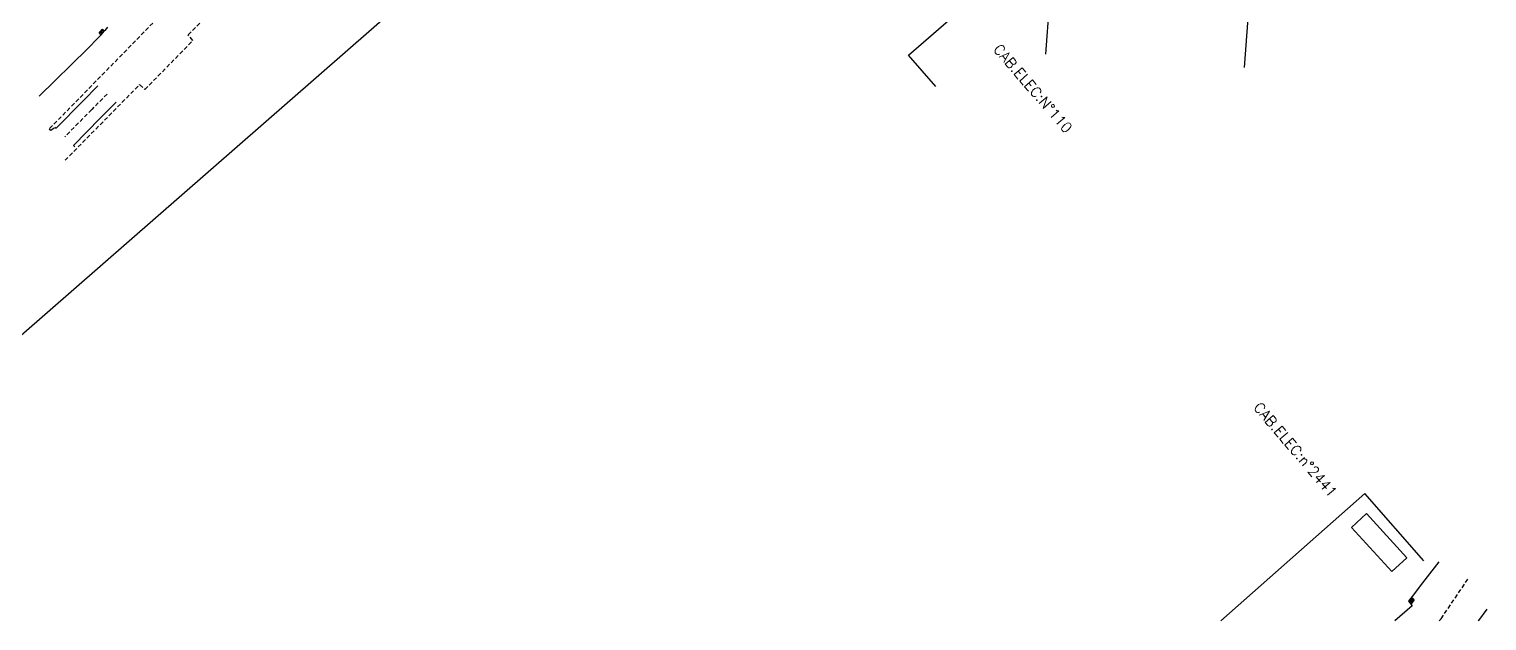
# Model space of a CAD drawing. Header units: millimetres. Extents: x 156012 to 156982, y 123000 to 124000.
# Drawn here: x 156265.2 to 156440.4, y 123000 to 123071.1 of the extents above; entities that cross this region are included whole.
import ezdxf
from ezdxf.enums import TextEntityAlignment as Align

# ---------------------------------------------------------------- set-up
doc = ezdxf.new("R2010")
doc.units = ezdxf.units.MM
doc.linetypes.add('DASHED', pattern=[0.75, 0.5, -0.25])
doc.layers.get('0').update_dxf_attribs({"linetype": 'CONTINUOUS'})
for name, color, linetype in [('W0001', 6, 'DASHED'), ('W0006', 2, 'CONTINUOUS'), ('W0008', 7, 'CONTINUOUS'), ('W0100', 7, 'CONTINUOUS'), ('W0104', 1, 'CONTINUOUS'), ('W0112', 1, 'DASHED'), ('W0400', 7, 'CONTINUOUS'), ('W0431', 7, 'CONTINUOUS'), ('W0991', 7, 'CONTINUOUS')]:
    doc.layers.add(name, color=color, linetype=linetype)
doc.styles.get("Standard").update_dxf_attribs({"font": 'romans.shx', "width": 0.85})

# ---------------------------------------------------------------- blocks, each defined once
blk = doc.blocks.new('T400')
for p, q in [((-0.15, 0.3), (0.15, 0.3)), ((-0.15, -0.25), (-0.15, 0.3)), ((-0.15, 0.15), (0.15, 0.15)), ((-0.15, 0), (0.15, 0)), ((0.15, 0.3), (0.15, -0.25)), ((-0.15, -0.15), (0.15, -0.15)), ((-0.15, -0.25), (-0.15, -0.3)), ((-0.15, -0.3), (0.15, -0.3)), ((0.15, -0.3), (0.15, -0.25))]:
    blk.add_line(p, q)

msp = doc.modelspace()

# ---------------------------------------------------------------- linework, layer by layer
at = {"layer": 'W0001'}
for points in [[(156274.52, 123063.32), (156272.67, 123061.45), (156269.45, 123058.18)], [(156434.67, 123000), (156434.91, 123000.26), (156438.17, 123005.07)]]:
    msp.add_lwpolyline(points, dxfattribs=at)
at = {"layer": 'W0006'}
for points in [[(156434.62, 123007.11), (156433.5, 123005.66), (156432.39, 123004.2), (156431.69, 123003.28), (156431, 123002.35), (156431, 123002.35), (156431.42, 123001.81), (156429.35, 123000)], [(156440.41, 123001.4), (156439.41, 123000.05), (156439.37, 123000)]]:
    msp.add_lwpolyline(points, dxfattribs=at)
at = {"layer": 'W0008'}
for points in [[(156274.56, 123071.34), (156274.25, 123070.97), (156273.94, 123070.6), (156273.62, 123070.25), (156273.35, 123069.95), (156273.07, 123069.67), (156272.62, 123069.21), (156272.16, 123068.75), (156266.37, 123063.08)], [(156268.25, 123059.33), (156268.41, 123059.2), (156271.62, 123062.47), (156273.42, 123064.3)], [(156275.62, 123062.35), (156273.71, 123060.43), (156270.5, 123057.15), (156270.66, 123056.98)]]:
    msp.add_lwpolyline(points, dxfattribs=at)
at = {"layer": 'W0100'}
for points in [[(156225.17, 123000), (156250.82, 123022.68), (156250.56, 123023.01), (156251.2, 123023.52), (156251.66, 123022.95), (156257.19, 123027.75), (156256.68, 123028.28), (156256.68, 123028.28), (156257.23, 123028.8), (156257.51, 123028.51), (156329.13, 123091.07), (156328.87, 123091.41), (156329.52, 123091.95), (156330, 123091.34), (156335.35, 123096.07), (156334.88, 123096.68), (156335.56, 123097.22), (156335.82, 123096.91), (156371.64, 123127.88), (156372.06, 123128.25), (156372.06, 123128.25), (156382.65, 123116.15)], [(156432.85, 123007.21), (156425.75, 123015.3), (156408.44, 123000)]]:
    msp.add_lwpolyline(points, dxfattribs=at)
at = {"layer": 'W0104'}
msp.add_lwpolyline([(156387.38, 123068.12), (156388.28, 123079.99), (156412.12, 123078.38), (156411.22, 123066.51)], dxfattribs=at)
at = {"layer": 'W0112'}
msp.add_lwpolyline([(156269.47, 123055.35), (156278.44, 123064.45), (156279.07, 123063.85), (156284.85, 123069.77), (156284.27, 123070.42), (156289.75, 123076.01), (156286.85, 123078.82), (156267.55, 123059.1), (156267.75, 123058.96), (156268.2, 123059.31)], dxfattribs=at)
at = {"layer": 'W0431'}
msp.add_lwpolyline([(156374.18, 123064.22), (156370.89, 123067.99), (156383.16, 123078.7), (156386.45, 123074.93)], dxfattribs=at)
msp.add_lwpolyline([(156424.12, 123011.23), (156425.94, 123012.9), (156430.79, 123007.58), (156428.97, 123005.92)], close=True, dxfattribs=at)

# ---------------------------------------------------------------- block references
at = {"layer": 'W0400'}
for p, rotation in [((156273.87, 123070.77), 139.1551114541273), ((156431.35, 123002.38), 143.1188766677931)]:
    msp.add_blockref('T400', p, dxfattribs=dict(at, rotation=rotation))

# ---------------------------------------------------------------- texts
at = {"layer": 'W0991'}
for s, rotation, p in [('CAB.ELEC:N°110', 310.755, (156385.36, 123063.58)), ('CAB.ELEC:n°2441', 310.5, (156416.92, 123020.17))]:
    msp.add_text(s, height=1.25, rotation=rotation, dxfattribs=at).set_placement(p, align=Align.CENTER)

doc.saveas('drawing.dxf')
